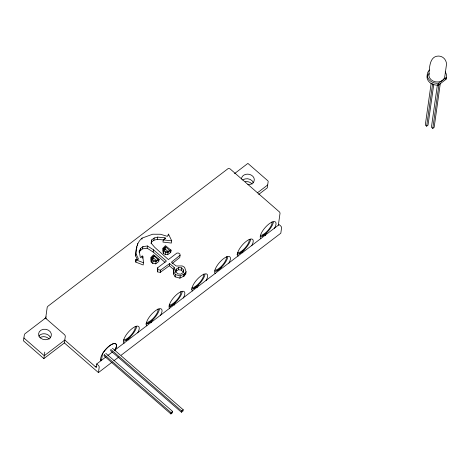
<?xml version="1.0" encoding="UTF-8"?>
<svg xmlns="http://www.w3.org/2000/svg" width="470" height="470" viewBox="0 0 470 470"><rect width="100%" height="100%" fill="white"/><g stroke="black" fill="none" stroke-linecap="round" stroke-linejoin="round"><path stroke-width="0.7" d="M137.358 259.552L135.642 255.927C135.842 249.405 136.688 242.555 142.081 238.102L152.703 234.213L160.493 234.254L167.408 236.369L168.501 234.125L171.714 240.828L171.403 243.049L162.967 242.091L163.278 239.876L165.669 238.402L165.023 237.838L157.667 237.115L154.201 238.002L151.593 239.994L151.105 243.478M135.642 255.927L136.635 246.85M151.146 243.155L154.806 247.408L168.383 259.587L176.855 253.113L178.371 253.013L179.881 253.976L180.086 255.222L171.403 262.213L176.144 265.991L182.207 265.938L184.581 267.295L186.073 271.795L185.762 274.01L184.023 276.049L179.898 278.14L175.145 276.836L173.43 273.922L174.194 267.483L169.664 263.541L160.546 270.156L160.235 272.377L157.638 271.889L157.744 267.718L166.433 261.079L153.496 249.817L147.457 245.98L142.909 246.633L140.518 248.46L139.055 251.979M173.43 273.922L174.194 267.483M152.386 257.014L152.157 258.947L154.095 260.639L155.829 260.727L157.996 259.416L153.901 255.85L152.386 257.014L152.069 259.228L153.59 258.071L153.901 255.85M24.417 334.358L23.5 340.873L43.869 358.61L64.384 342.93L65.301 336.408A1.61 0.734 52.6 0 0 64.302 334.493L46.195 318.731A1.61 0.734 52.6 0 0 44.932 318.678M45.731 317.779L47.223 307.198L47.858 306.299L228.244 168.495L229.924 168.759L279.703 212.164L280.038 213.216L278.352 225.201M43.869 358.61L44.785 352.089M106.056 356.836L96.732 363.956L96.244 367.434L64.79 340.045L44.274 355.72L23.905 337.989M64.384 342.93L98.442 372.587L99.205 367.158A1.61 0.734 52.6 0 0 98.207 365.237L96.732 363.956M137.416 245.763L137.728 243.542M135.953 253.712L138.527 259.146L135.924 259.37L135.83 262.131L143.174 264.974L143.485 262.754L142.862 256.538L142.216 255.974L140.912 257.678L140.266 257.113L139.208 250.868M135.83 262.131L135.924 259.37M139.226 252.484L140.207 250.675L140.518 248.46M141.928 239.212L142.081 238.102M140.207 250.675L142.598 248.853L142.909 246.633M142.063 257.078L142.216 255.974M142.627 258.2L142.862 256.538M165.041 262.36L153.185 252.038L147.145 248.195L147.457 245.98M151.593 239.994L151.281 242.214L153.89 240.223L157.356 239.336L163.372 239.929M151.082 257.301L150.77 259.516L151.193 262.019L152.703 263.329L155.729 263.834L158.772 261.514L159.083 259.293L153.473 254.769L151.082 257.301L151.505 259.798L151.193 262.019M153.89 240.223L154.201 238.002M153.185 252.038L153.496 249.817M152.703 263.329L153.014 261.114L151.505 259.798M157.356 239.336L157.667 237.115M155.729 263.834L156.04 261.62L159.083 259.293M158.631 260.774L158.866 259.105M157.638 271.889L157.744 267.718M163.025 248.178L162.714 250.393L163.349 253.43L165.511 254.599L167.672 254.711L170.71 252.384L171.021 250.169L165.417 245.64L163.025 248.178L163.66 251.215L163.349 253.43M164.864 238.948L165.023 237.838M164.324 247.884L164.012 250.105L165.317 249.106L165.628 246.891L169.723 250.457L167.12 251.744L165.393 251.303L163.883 249.635L164.324 247.884L165.628 246.891M165.511 254.599L165.822 252.384L163.66 251.215M168.342 235.235L168.501 234.125M167.672 254.711L167.984 252.49L171.021 250.169M170.81 249.981L170.71 252.384M160.235 272.377L169.353 265.762L169.664 263.541M175.821 271.39L176.133 269.175L178.735 267.536L181.549 267.853L183.7 270.086L183.388 272.3L181.238 270.068L178.424 269.751L175.821 271.39L175.598 272.618M175.145 276.836L175.457 274.621L173.741 271.707M180.086 255.222L179.775 257.442L172.179 263.558M178.424 269.751L178.735 267.536M179.898 278.14L180.21 275.919L184.117 273.992L186.073 271.795M181.238 270.068L181.549 267.853M183.805 276.213L184.117 273.992M184.023 276.049L184.334 273.828M268.194 181.355L267.277 187.871L258.729 194.404M428.834 75.03C429.551 68.608 429.134 55.818 438.815 56.059C443.175 56.153 446.694 60.178 446.488 64.478L444.896 75.835A8.055 6.545 8 0 1 435.784 81.886A8.055 6.545 8 0 1 429.116 73.344M431.178 83.161L425.297 125.008L426.654 126.189L428.023 125.143L433.804 84.018M426.654 126.189L432.641 83.619M437.435 84.565L431.437 127.217L432.799 128.398L434.163 127.352L440.302 83.448M427.301 74.789A9.67 7.849 8 0 0 436.565 85.17L438.551 85.017L438.81 83.196L446.23 77.521L446.5 75.917A9.67 7.849 8 0 0 445.225 71.916M438.551 85.017L445.977 79.348L446.23 77.521M432.799 128.398L438.986 84.453M104.087 355.467L104.17 354.926M104.035 355.819L170.892 413.941L171.074 412.66L172.643 411.456L105.791 353.334M172.643 411.456L172.455 412.736L170.892 413.941M181.626 410.956L110.861 349.433L110.673 350.714L181.444 412.237L181.626 410.956L183.194 409.752L112.43 348.229M183.194 409.752L183.012 411.027L181.444 412.237M445.977 79.348L446.236 77.779M176.133 269.175L175.686 271.625L177.842 273.857L180.65 274.175L183.042 272.7L183.7 270.086M136.318 249.065L136.976 247.085M114.903 350.303L115.908 348.153A11.121 4.06 -49 0 0 109.451 345.873A11.121 4.06 -49 0 0 100.715 359.767L101.285 360.713M137.704 332.883L138.709 330.733A11.121 4.06 -49 0 0 132.246 328.448A11.121 4.06 -49 0 0 123.51 342.342L124.08 343.294M160.499 315.458L161.504 313.308A11.121 4.06 -49 0 0 155.041 311.028A11.121 4.06 -49 0 0 146.311 324.923L146.875 325.869M183.294 298.039L184.299 295.889A11.121 4.06 -49 0 0 177.842 293.603A11.121 4.06 -49 0 0 169.106 307.498L169.676 308.449M206.095 280.613L207.1 278.463A11.121 4.06 -49 0 0 200.637 276.184A11.121 4.06 -49 0 0 191.901 290.078L192.471 291.024M228.89 263.194L229.895 261.044A11.121 4.06 -49 0 0 223.432 258.759A11.121 4.06 -49 0 0 214.702 272.653L215.266 273.605M251.685 245.769L252.69 243.619A11.121 4.06 -49 0 0 246.233 241.339A11.121 4.06 -49 0 0 237.497 255.234L238.067 256.179M274.486 228.35L275.49 226.199A11.121 4.06 -49 0 0 269.028 223.914A11.121 4.06 -49 0 0 260.292 237.808L260.862 238.76M24.787 333.906L45.149 318.343M234.507 173.63L247.89 163.401L267.953 180.874M257.425 192.823L267.683 184.986M126.13 340.339L130.119 337.29M147.786 323.789L152.915 319.87M170.011 306.804L175.709 302.445M193.382 288.944L198.51 285.026M216.746 271.084L221.305 267.6M238.971 254.1L244.1 250.181M262.336 236.24L266.901 232.756M107.806 355.496L112.465 351.936M114.21 350.602L279.11 224.584L280.578 225.864A1.61 0.734 52.6 0 1 281.577 227.78L280.819 233.208L121.237 355.161M98.442 372.587L112.119 362.129M113.828 360.825L118.957 356.906M142.598 248.853L147.145 248.195M438.81 83.196L436.83 83.308A9.67 7.849 8 0 1 428.117 78.32A9.67 7.849 8 0 1 429.504 69.995M165.822 252.384L167.984 252.49M163.278 239.876L171.714 240.828M153.014 261.114L156.04 261.62M157.949 269.674L160.546 270.156M175.457 274.621L180.21 275.919M136.141 259.91L143.485 262.754M171.074 412.66L104.223 354.539M264.622 234.501L265.662 235.405M241.821 251.92L242.861 252.831M165.317 249.106L168.389 251.785M196.231 286.765L197.271 287.675M169.353 265.762L173.882 269.698M153.59 258.071L156.663 260.744M173.43 304.19L174.47 305.095M150.635 321.609L151.675 322.52M127.84 339.035L128.88 339.939M100.427 359.861L101.455 360.748L102.466 353.804L103.664 352.036A11.121 4.001 -49 0 1 114.063 343.546A11.121 4.001 -49 0 1 114.868 350.273M185.333 272.729L185.762 274.01M39.827 337.671A6.445 5.235 8 0 1 49.221 339.158M38.799 336.109A6.445 5.235 8 0 1 45.208 333.853A6.445 5.235 8 0 1 50.56 337.965M242.714 180.016A6.445 5.235 8 0 1 253.453 182.912M245.193 181.69A6.445 5.235 8 0 1 252.114 184.099M96.661 366.864A1.61 1.31 8 0 1 95.11 366.447M46.195 318.731A1.61 1.31 8 0 1 46.207 316.874M159.4 309.178A11.121 4.06 -49 0 1 154.042 318.472A11.121 4.06 -49 0 1 145.788 323.971M158.061 308.96A9.265 3.378 -49 0 1 154.16 317.321A9.265 3.378 -49 0 1 146.37 322.514M273.387 222.063A11.121 4.06 -49 0 1 260.809 236.645M272.048 221.852A9.265 3.378 -49 0 1 268.147 230.206A9.265 3.378 -49 0 1 260.357 235.405M227.791 256.908A11.121 4.06 -49 0 1 215.213 271.49M226.452 256.696A9.265 3.378 -49 0 1 222.551 265.051A9.265 3.378 -49 0 1 214.761 270.25M204.996 274.333A11.121 4.06 -49 0 1 199.638 283.627A11.121 4.06 -49 0 1 191.384 289.126M203.657 274.116A9.265 3.378 -49 0 1 199.756 282.476A9.265 3.378 -49 0 1 191.966 287.669M180.862 291.541A9.265 3.378 -49 0 1 176.961 299.895A9.265 3.378 -49 0 1 169.171 305.089M182.201 291.752A11.121 4.06 -49 0 1 169.617 306.334M250.592 239.488A11.121 4.06 -49 0 1 245.228 248.783A11.121 4.06 -49 0 1 236.974 254.282M249.253 239.271A9.265 3.378 -49 0 1 245.352 247.631A9.265 3.378 -49 0 1 237.556 252.825M136.606 326.597A11.121 4.06 -49 0 1 124.027 341.179M135.266 326.386A9.265 3.378 -49 0 1 131.365 334.74A9.265 3.378 -49 0 1 123.575 339.933M241.457 179.07A6.445 5.235 8 0 1 247.907 174.147A6.445 5.235 8 0 1 254.305 179.716A6.445 5.235 8 0 1 247.86 184.645M40.432 337.936A6.445 5.235 8 0 0 51.189 336.12A6.445 5.235 8 0 0 43.352 329.3A6.445 5.235 8 0 0 40.432 337.936"/></g></svg>
